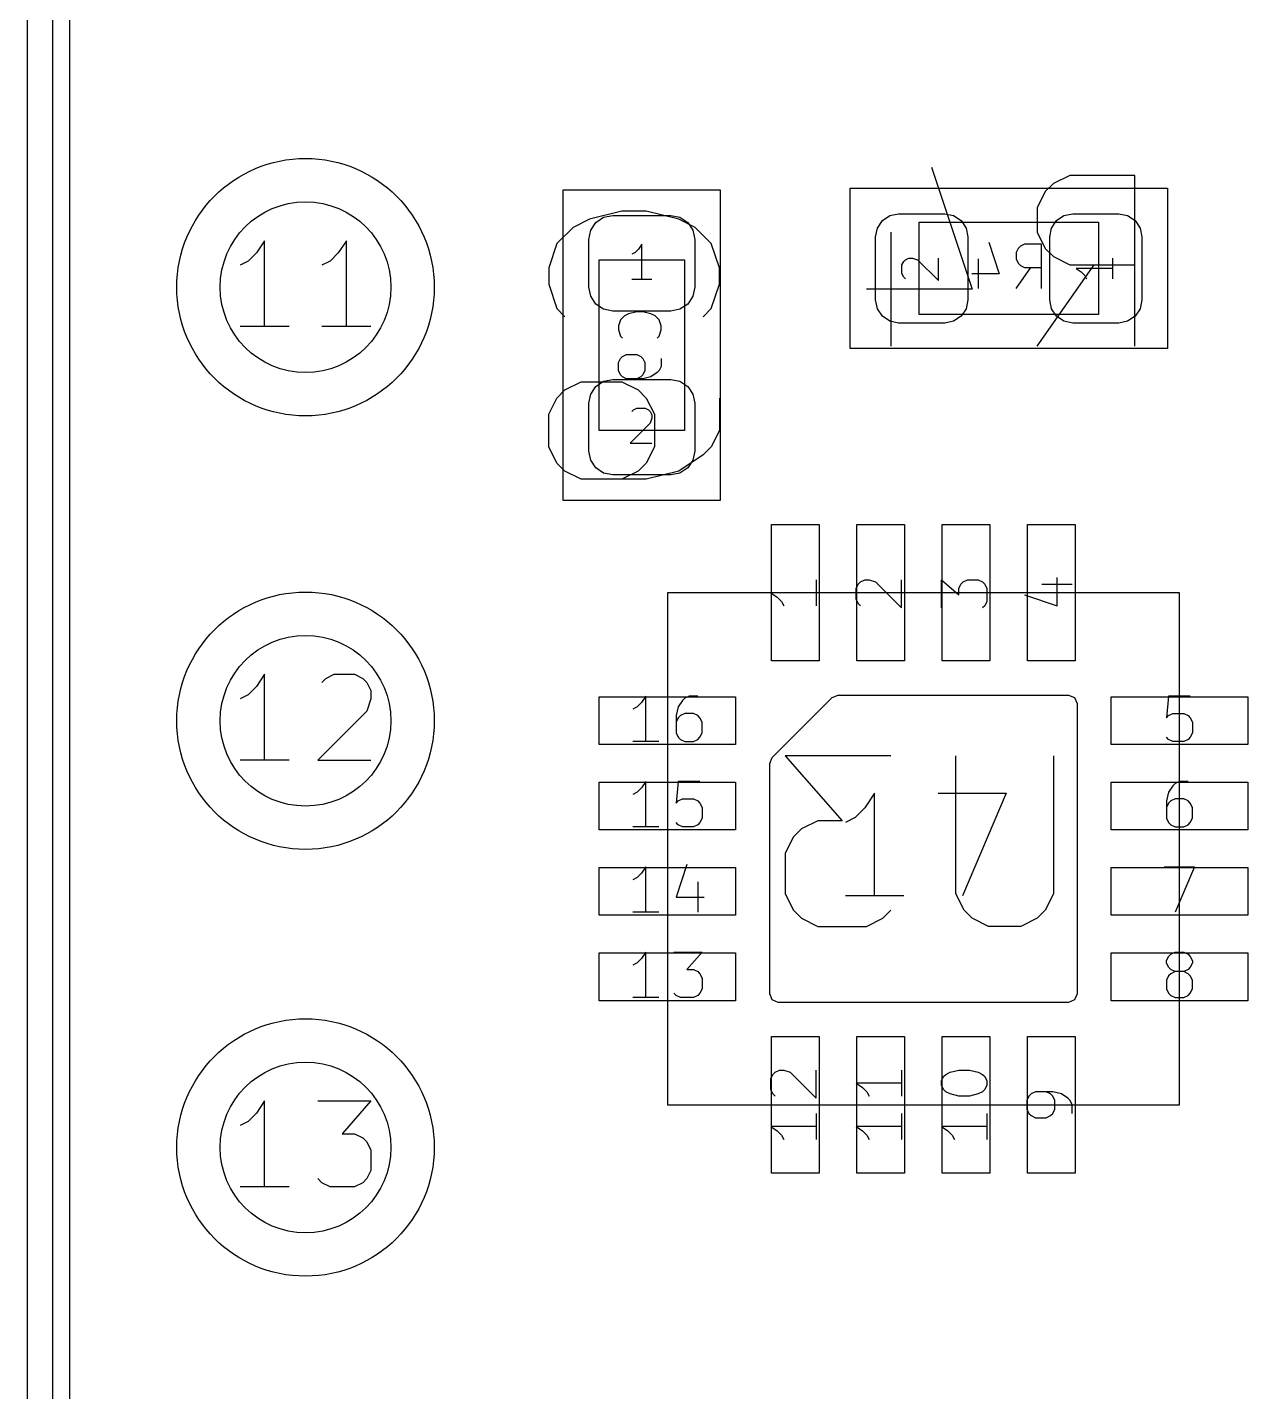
# Model space of a CAD drawing. Header units: millimetres. Extents: x 11.8 to 38.3, y -37 to -11.
# Drawn here: x 11.85 to 19, y -27.78 to -19.79 of the extents above; entities that cross this region are included whole.
import ezdxf

# ---------------------------------------------------------------- set-up
doc = ezdxf.new("R2010")
doc.units = ezdxf.units.MM
for name, color, linetype, true_color in [('B.Courtyard', 4, 'CONTINUOUS', 0x26e9ff), ('B.Fab', 155, 'CONTINUOUS', 0x585d84), ('Edge.Cuts', 254, 'CONTINUOUS', 0xd0d2cd), ('F.Courtyard', 6, 'CONTINUOUS', 0xff26e2), ('F.Fab', 9, 'CONTINUOUS', 0xafafaf)]:
    doc.layers.add(name, color=color, linetype=linetype, true_color=true_color)

msp = doc.modelspace()

# ---------------------------------------------------------------- linework, layer by layer
at = {"layer": 'B.Courtyard', "linetype": 'CONTINUOUS'}
for p, q in [((14.99, -20.74), (15.91, -20.74)), ((14.99, -22.56), (14.99, -20.74)), ((15.91, -20.74), (15.91, -22.56)), ((16.67, -20.73), (18.53, -20.73)), ((16.67, -21.67), (16.67, -20.73)), ((18.53, -20.73), (18.53, -21.67)), ((18.53, -21.67), (16.67, -21.67)), ((15.91, -22.56), (14.99, -22.56)), ((15.6, -23.1), (15.6, -26.1)), ((18.6, -23.1), (15.6, -23.1)), ((18.6, -26.1), (18.6, -23.1)), ((15.6, -26.1), (18.6, -26.1))]:
    msp.add_line(p, q, dxfattribs=at)
at = {"layer": 'B.Courtyard'}
for centre in [(13.48, -21.31), (13.48, -23.85), (13.48, -26.35)]:
    msp.add_circle(centre, 0.5, dxfattribs=at)
at = {"layer": 'B.Fab', "linetype": 'CONTINUOUS'}
for p, q in [((17.147618, -20.6072), (17.385713, -21.321485)), ((17.861904, -20.702438), (17.814285, -20.750057)), ((17.957142, -20.654819), (17.861904, -20.702438)), ((18.338094, -20.654819), (17.957142, -20.654819)), ((18.338094, -21.654819), (18.338094, -20.654819)), ((17.814285, -20.750057), (17.766666, -20.845295)), ((17.766666, -20.845295), (17.766666, -20.988152)), ((15.142914, -20.911905), (15.047676, -20.959524)), ((15.33339, -20.864286), (15.142914, -20.911905)), ((15.150657, -20.976424), (15.181005, -20.931005)), ((15.181005, -20.931005), (15.226424, -20.900657)), ((15.226424, -20.900657), (15.28, -20.89)), ((15.28, -20.89), (15.62, -20.89)), ((15.476247, -20.864286), (15.33339, -20.864286)), ((15.666723, -20.911905), (15.476247, -20.864286)), ((15.62, -20.89), (15.673576, -20.900657)), ((15.761961, -20.959524), (15.666723, -20.911905)), ((15.673576, -20.900657), (15.718995, -20.931005)), ((15.718995, -20.931005), (15.749343, -20.976424)), ((16.830276, -20.963338), (16.859541, -20.919541)), ((16.859541, -20.919541), (16.903338, -20.890276)), ((16.903338, -20.890276), (16.955, -20.88)), ((16.955, -20.88), (17.225, -20.88)), ((17.075, -20.93), (18.125, -20.93)), ((17.075, -21.47), (17.075, -20.93)), ((17.225, -20.88), (17.276662, -20.890276)), ((17.276662, -20.890276), (17.320459, -20.919541)), ((17.320459, -20.919541), (17.349724, -20.963338)), ((17.850276, -20.963338), (17.879541, -20.919541)), ((17.879541, -20.919541), (17.923338, -20.890276)), ((17.923338, -20.890276), (17.975, -20.88)), ((17.975, -20.88), (18.245, -20.88)), ((18.125, -20.93), (18.125, -21.47)), ((18.245, -20.88), (18.296662, -20.890276)), ((18.296662, -20.890276), (18.340459, -20.919541)), ((18.340459, -20.919541), (18.369724, -20.963338)), ((15.047676, -20.959524), (14.952438, -21.054762)), ((15.14, -21.03), (15.150657, -20.976424)), ((15.749343, -20.976424), (15.76, -21.03)), ((15.8572, -21.054762), (15.761961, -20.959524)), ((16.82, -21.015), (16.830276, -20.963338)), ((16.82, -21.385), (16.82, -21.015)), ((16.909523, -20.988152), (16.909523, -21.654819)), ((17.349724, -20.963338), (17.36, -21.015)), ((17.36, -21.015), (17.36, -21.385)), ((17.766666, -20.988152), (17.814285, -21.08339)), ((17.84, -21.015), (17.850276, -20.963338)), ((17.84, -21.385), (17.84, -21.015)), ((18.369724, -20.963338), (18.38, -21.015)), ((18.38, -21.015), (18.38, -21.385)), ((13.240634, -21.037698), (13.192761, -21.109507)), ((13.240634, -21.540364), (13.240634, -21.037698)), ((13.719364, -21.037698), (13.671491, -21.109507)), ((13.719364, -21.540364), (13.719364, -21.037698)), ((14.952438, -21.054762), (14.904819, -21.197619)), ((15.14, -21.31), (15.14, -21.03)), ((15.430317, -21.087569), (15.410635, -21.107252)), ((15.45, -21.058046), (15.430317, -21.087569)), ((15.45, -21.264712), (15.45, -21.058046)), ((15.76, -21.03), (15.76, -21.31)), ((15.904819, -21.197619), (15.8572, -21.054762)), ((17.48238, -21.04582), (17.544285, -21.231534)), ((17.655713, -21.082962), (17.643332, -21.107724)), ((17.668094, -21.070581), (17.655713, -21.082962)), ((17.692856, -21.0582), (17.668094, -21.070581)), ((17.791904, -21.0582), (17.692856, -21.0582)), ((17.791904, -21.3182), (17.791904, -21.0582)), ((17.814285, -21.08339), (17.861904, -21.131009)), ((13.144888, -21.15738), (13.097015, -21.181317)), ((13.192761, -21.109507), (13.144888, -21.15738)), ((13.623618, -21.15738), (13.575745, -21.181317)), ((13.671491, -21.109507), (13.623618, -21.15738)), ((15.2, -21.15), (15.7, -21.15)), ((15.2, -22.15), (15.2, -21.15)), ((15.410635, -21.107252), (15.390952, -21.117093)), ((15.7, -21.15), (15.7, -22.15)), ((16.974434, -21.179682), (16.984593, -21.159365)), ((16.974434, -21.230476), (16.974434, -21.179682)), ((16.984593, -21.159365), (16.994752, -21.149206)), ((16.994752, -21.149206), (17.015069, -21.139047)), ((17.015069, -21.139047), (17.035387, -21.139047)), ((17.035387, -21.139047), (17.065863, -21.149206)), ((17.065863, -21.149206), (17.187767, -21.27111)), ((17.187767, -21.27111), (17.187767, -21.139047)), ((17.420475, -21.144867), (17.420475, -21.3182)), ((17.643332, -21.107724), (17.643332, -21.144867)), ((17.643332, -21.144867), (17.655713, -21.169629)), ((17.655713, -21.169629), (17.668094, -21.18201)), ((17.668094, -21.18201), (17.692856, -21.194391)), ((17.766666, -21.654819), (18.099999, -21.178628)), ((17.861904, -21.131009), (17.957142, -21.178628)), ((17.957142, -21.178628), (18.338094, -21.178628)), ((18.207767, -21.139047), (18.207767, -21.260952)), ((14.904819, -21.197619), (14.904819, -21.292857)), ((15.904819, -21.292857), (15.904819, -21.197619)), ((16.984593, -21.250793), (16.974434, -21.230476)), ((16.994752, -21.260952), (16.984593, -21.250793)), ((17.544285, -21.231534), (17.383332, -21.231534)), ((17.643332, -21.3182), (17.729999, -21.194391)), ((17.692856, -21.194391), (17.791904, -21.194391)), ((18.207767, -21.199999), (17.994434, -21.199999)), ((17.994434, -21.199999), (18.02491, -21.220317)), ((18.02491, -21.220317), (18.045228, -21.240634)), ((18.045228, -21.240634), (18.055387, -21.260952)), ((14.904819, -21.292857), (14.952438, -21.435714)), ((15.150657, -21.363576), (15.14, -21.31)), ((15.509047, -21.264712), (15.390952, -21.264712)), ((15.76, -21.31), (15.749343, -21.363576)), ((15.8572, -21.435714), (15.904819, -21.292857)), ((17.385713, -21.321485), (16.766666, -21.321485)), ((15.181005, -21.408995), (15.150657, -21.363576)), ((15.226424, -21.439343), (15.181005, -21.408995)), ((15.718995, -21.408995), (15.673576, -21.439343)), ((15.749343, -21.363576), (15.718995, -21.408995)), ((16.830276, -21.436662), (16.82, -21.385)), ((17.36, -21.385), (17.349724, -21.436662)), ((17.850276, -21.436662), (17.84, -21.385)), ((18.38, -21.385), (18.369724, -21.436662)), ((14.952438, -21.435714), (15.000057, -21.483333)), ((15.28, -21.45), (15.226424, -21.439343)), ((15.62, -21.45), (15.28, -21.45)), ((15.325479, -21.501191), (15.313574, -21.536905)), ((15.349289, -21.477381), (15.325479, -21.501191)), ((15.373098, -21.465476), (15.349289, -21.477381)), ((15.420717, -21.453572), (15.373098, -21.465476)), ((15.456431, -21.453572), (15.420717, -21.453572)), ((15.50405, -21.465476), (15.456431, -21.453572)), ((15.52786, -21.477381), (15.50405, -21.465476)), ((15.55167, -21.501191), (15.52786, -21.477381)), ((15.563574, -21.536905), (15.55167, -21.501191)), ((15.673576, -21.439343), (15.62, -21.45)), ((15.80958, -21.483333), (15.8572, -21.435714)), ((16.859541, -21.480459), (16.830276, -21.436662)), ((16.903338, -21.509724), (16.859541, -21.480459)), ((18.125, -21.47), (17.075, -21.47)), ((17.320459, -21.480459), (17.276662, -21.509724)), ((17.349724, -21.436662), (17.320459, -21.480459)), ((17.879541, -21.480459), (17.850276, -21.436662)), ((17.923338, -21.509724), (17.879541, -21.480459)), ((18.340459, -21.480459), (18.296662, -21.509724)), ((18.369724, -21.436662), (18.340459, -21.480459)), ((13.384253, -21.540364), (13.097015, -21.540364)), ((13.862983, -21.540364), (13.575745, -21.540364)), ((15.313574, -21.536905), (15.313574, -21.560714)), ((15.313574, -21.560714), (15.325479, -21.596429)), ((15.55167, -21.596429), (15.563574, -21.560714)), ((15.563574, -21.560714), (15.563574, -21.536905)), ((16.955, -21.52), (16.903338, -21.509724)), ((17.225, -21.52), (16.955, -21.52)), ((17.276662, -21.509724), (17.225, -21.52)), ((17.975, -21.52), (17.923338, -21.509724)), ((18.245, -21.52), (17.975, -21.52)), ((18.296662, -21.509724), (18.245, -21.52)), ((15.325479, -21.596429), (15.337384, -21.608333)), ((15.539765, -21.608333), (15.55167, -21.596429)), ((15.313574, -21.751191), (15.325479, -21.727381)), ((15.325479, -21.727381), (15.337384, -21.715476)), ((15.337384, -21.715476), (15.361193, -21.703572)), ((15.361193, -21.703572), (15.420717, -21.703572)), ((15.420717, -21.703572), (15.444527, -21.715476)), ((15.444527, -21.715476), (15.456431, -21.727381)), ((15.456431, -21.727381), (15.468336, -21.751191)), ((15.563574, -21.727381), (15.563574, -21.775)), ((15.313574, -21.79881), (15.313574, -21.751191)), ((15.325479, -21.822619), (15.313574, -21.79881)), ((15.468336, -21.79881), (15.456431, -21.822619)), ((15.468336, -21.751191), (15.468336, -21.79881)), ((15.539765, -21.810714), (15.50405, -21.834524)), ((15.55167, -21.79881), (15.539765, -21.810714)), ((15.563574, -21.775), (15.55167, -21.79881)), ((15.000057, -21.911905), (15.095295, -21.864286)), ((15.095295, -21.864286), (15.33339, -21.864286)), ((15.150657, -21.936424), (15.181005, -21.891005)), ((15.181005, -21.891005), (15.226424, -21.860657)), ((15.226424, -21.860657), (15.28, -21.85)), ((15.28, -21.85), (15.62, -21.85)), ((15.337384, -21.834524), (15.325479, -21.822619)), ((15.33339, -21.864286), (15.428628, -21.911905)), ((15.361193, -21.846429), (15.337384, -21.834524)), ((15.456431, -21.846429), (15.361193, -21.846429)), ((15.444527, -21.834524), (15.420717, -21.846429)), ((15.456431, -21.822619), (15.444527, -21.834524)), ((15.50405, -21.834524), (15.456431, -21.846429)), ((15.62, -21.85), (15.673576, -21.860657)), ((15.673576, -21.860657), (15.718995, -21.891005)), ((15.718995, -21.891005), (15.749343, -21.936424)), ((14.904819, -22.054762), (14.952438, -21.959524)), ((14.952438, -21.959524), (15.000057, -21.911905)), ((15.14, -21.99), (15.150657, -21.936424)), ((15.428628, -21.911905), (15.476247, -21.959524)), ((15.476247, -21.959524), (15.523866, -22.054762)), ((15.749343, -21.936424), (15.76, -21.99)), ((15.904819, -21.959524), (15.904819, -22.15)), ((14.904819, -22.245238), (14.904819, -22.054762)), ((15.14, -22.27), (15.14, -21.99)), ((15.390952, -22.037728), (15.400794, -22.027887)), ((15.400794, -22.027887), (15.420476, -22.018046)), ((15.420476, -22.018046), (15.469682, -22.018046)), ((15.469682, -22.018046), (15.489365, -22.027887)), ((15.489365, -22.027887), (15.499206, -22.037728)), ((15.499206, -22.037728), (15.509047, -22.057411)), ((15.509047, -22.057411), (15.509047, -22.077093)), ((15.523866, -22.054762), (15.523866, -22.245238)), ((15.76, -21.99), (15.76, -22.27)), ((15.499206, -22.106617), (15.381111, -22.224712)), ((15.509047, -22.077093), (15.499206, -22.106617)), ((15.7, -22.15), (15.2, -22.15)), ((15.904819, -22.15), (15.8572, -22.245238)), ((14.952438, -22.340476), (14.904819, -22.245238)), ((15.150657, -22.323576), (15.14, -22.27)), ((15.381111, -22.224712), (15.509047, -22.224712)), ((15.523866, -22.245238), (15.476247, -22.340476)), ((15.80958, -22.292857), (15.666723, -22.388095)), ((15.76, -22.27), (15.749343, -22.323576)), ((15.8572, -22.245238), (15.80958, -22.292857)), ((15.000057, -22.388095), (14.952438, -22.340476)), ((15.181005, -22.368995), (15.150657, -22.323576)), ((15.226424, -22.399343), (15.181005, -22.368995)), ((15.476247, -22.340476), (15.428628, -22.388095)), ((15.718995, -22.368995), (15.673576, -22.399343)), ((15.749343, -22.323576), (15.718995, -22.368995)), ((15.095295, -22.435714), (15.000057, -22.388095)), ((15.476247, -22.435714), (15.095295, -22.435714)), ((15.28, -22.41), (15.226424, -22.399343)), ((15.62, -22.41), (15.28, -22.41)), ((15.428628, -22.388095), (15.33339, -22.435714)), ((15.666723, -22.388095), (15.476247, -22.435714)), ((15.673576, -22.399343), (15.62, -22.41)), ((16.21, -22.7), (16.49, -22.7)), ((16.21, -23.5), (16.21, -22.7)), ((16.49, -22.7), (16.49, -23.5)), ((16.71, -22.7), (16.99, -22.7)), ((16.71, -23.5), (16.71, -22.7)), ((16.99, -22.7), (16.99, -23.5)), ((17.21, -22.7), (17.49, -22.7)), ((17.21, -23.5), (17.21, -22.7)), ((17.49, -22.7), (17.49, -23.5)), ((17.71, -22.7), (17.99, -22.7)), ((17.71, -23.5), (17.71, -22.7)), ((17.99, -22.7), (17.99, -23.5)), ((17.88332, -23.17619), (17.88332, -23.011111)), ((16.472209, -23.1), (16.205543, -23.1)), ((16.205543, -23.1), (16.243638, -23.125396)), ((16.472209, -23.023809), (16.472209, -23.17619)), ((16.705543, -23.074603), (16.718241, -23.049206)), ((16.705543, -23.138095), (16.705543, -23.074603)), ((16.718241, -23.049206), (16.73094, -23.036508)), ((16.73094, -23.036508), (16.756336, -23.023809)), ((16.756336, -23.023809), (16.781733, -23.023809)), ((16.781733, -23.023809), (16.819828, -23.036508)), ((16.819828, -23.036508), (16.972209, -23.188888)), ((16.972209, -23.188888), (16.972209, -23.023809)), ((17.205543, -23.188888), (17.205543, -23.023809)), ((17.205543, -23.023809), (17.30713, -23.112698)), ((17.30713, -23.074603), (17.319828, -23.049206)), ((17.30713, -23.112698), (17.30713, -23.074603)), ((17.319828, -23.049206), (17.332527, -23.036508)), ((17.332527, -23.036508), (17.357923, -23.023809)), ((17.357923, -23.023809), (17.421415, -23.023809)), ((17.421415, -23.023809), (17.446812, -23.036508)), ((17.446812, -23.036508), (17.459511, -23.049206)), ((17.459511, -23.049206), (17.472209, -23.074603)), ((17.472209, -23.074603), (17.472209, -23.150793)), ((17.794432, -23.049206), (17.972209, -23.049206)), ((16.243638, -23.125396), (16.269035, -23.150793)), ((16.269035, -23.150793), (16.281733, -23.17619)), ((16.718241, -23.163492), (16.705543, -23.138095)), ((16.73094, -23.17619), (16.718241, -23.163492)), ((17.459511, -23.17619), (17.446812, -23.188888)), ((17.472209, -23.150793), (17.459511, -23.17619)), ((17.692845, -23.112698), (17.88332, -23.17619)), ((16.49, -23.5), (16.21, -23.5)), ((16.99, -23.5), (16.71, -23.5)), ((17.49, -23.5), (17.21, -23.5)), ((17.99, -23.5), (17.71, -23.5)), ((13.240634, -23.577698), (13.192761, -23.649507)), ((13.240634, -24.080364), (13.240634, -23.577698)), ((13.599682, -23.601634), (13.647555, -23.577698)), ((13.647555, -23.577698), (13.767237, -23.577698)), ((13.767237, -23.577698), (13.81511, -23.601634)), ((13.192761, -23.649507), (13.144888, -23.69738)), ((13.575745, -23.625571), (13.599682, -23.601634)), ((13.81511, -23.601634), (13.839047, -23.625571)), ((13.839047, -23.625571), (13.862983, -23.673444)), ((13.144888, -23.69738), (13.097015, -23.721317)), ((13.862983, -23.721317), (13.839047, -23.793126)), ((13.862983, -23.673444), (13.862983, -23.721317)), ((15.2, -23.71), (16, -23.71)), ((15.2, -23.99), (15.2, -23.71)), ((15.473015, -23.705543), (15.447619, -23.743638)), ((15.473015, -23.972209), (15.473015, -23.705543)), ((15.688888, -23.73094), (15.663491, -23.769035)), ((15.701587, -23.718241), (15.688888, -23.73094)), ((15.726983, -23.705543), (15.701587, -23.718241)), ((15.777777, -23.705543), (15.726983, -23.705543)), ((16, -23.71), (16, -23.99)), ((16.214634, -24.064646), (16.564646, -23.714634)), ((16.564646, -23.714634), (16.600001, -23.699989)), ((16.600001, -23.699989), (17.950011, -23.699989)), ((17.950011, -23.699989), (17.985366, -23.714634)), ((17.985366, -23.714634), (18.000011, -23.749989)), ((18.2, -23.71), (19, -23.71)), ((18.2, -23.99), (18.2, -23.71)), ((18.536507, -23.705543), (18.523809, -23.832527)), ((18.663491, -23.705543), (18.536507, -23.705543)), ((19, -23.71), (19, -23.99)), ((13.839047, -23.793126), (13.551809, -24.080364)), ((15.422222, -23.769035), (15.396825, -23.781733)), ((15.447619, -23.743638), (15.422222, -23.769035)), ((15.663491, -23.769035), (15.650793, -23.819828)), ((15.650793, -23.819828), (15.650793, -23.921415)), ((15.67619, -23.819828), (15.663491, -23.832527)), ((15.701587, -23.80713), (15.67619, -23.819828)), ((15.75238, -23.80713), (15.701587, -23.80713)), ((15.777777, -23.819828), (15.75238, -23.80713)), ((15.790475, -23.832527), (15.777777, -23.819828)), ((18.000011, -23.749989), (18.000011, -25.450011)), ((18.523809, -23.832527), (18.536507, -23.819828)), ((18.536507, -23.819828), (18.561904, -23.80713)), ((18.561904, -23.80713), (18.625396, -23.80713)), ((18.625396, -23.80713), (18.650793, -23.819828)), ((18.650793, -23.819828), (18.663491, -23.832527)), ((15.663491, -23.832527), (15.650793, -23.857923)), ((15.803174, -23.857923), (15.790475, -23.832527)), ((15.803174, -23.921415), (15.803174, -23.857923)), ((18.663491, -23.832527), (18.67619, -23.857923)), ((18.67619, -23.857923), (18.67619, -23.921415)), ((15.549206, -23.972209), (15.396825, -23.972209)), ((15.650793, -23.921415), (15.663491, -23.946812)), ((15.663491, -23.946812), (15.67619, -23.959511)), ((15.67619, -23.959511), (15.701587, -23.972209)), ((15.701587, -23.972209), (15.75238, -23.972209)), ((15.75238, -23.972209), (15.777777, -23.959511)), ((15.777777, -23.959511), (15.790475, -23.946812)), ((15.790475, -23.946812), (15.803174, -23.921415)), ((18.536507, -23.959511), (18.523809, -23.946812)), ((18.561904, -23.972209), (18.536507, -23.959511)), ((18.625396, -23.972209), (18.561904, -23.972209)), ((18.650793, -23.959511), (18.625396, -23.972209)), ((18.663491, -23.946812), (18.650793, -23.959511)), ((18.67619, -23.921415), (18.663491, -23.946812)), ((16, -23.99), (15.2, -23.99)), ((16.909523, -24.054819), (16.290476, -24.054819)), ((16.290476, -24.054819), (16.623809, -24.435771)), ((17.290476, -24.864342), (17.290476, -24.054819)), ((17.861904, -24.054819), (17.861904, -24.864342)), ((19, -23.99), (18.2, -23.99)), ((13.384253, -24.080364), (13.097015, -24.080364)), ((13.551809, -24.080364), (13.862983, -24.080364)), ((16.199989, -24.100001), (16.214634, -24.064646)), ((16.199989, -25.450011), (16.199989, -24.100001)), ((15.2, -24.21), (16, -24.21)), ((15.2, -24.49), (15.2, -24.21)), ((15.473015, -24.205543), (15.447619, -24.243638)), ((15.473015, -24.472209), (15.473015, -24.205543)), ((15.663491, -24.205543), (15.650793, -24.332527)), ((15.790475, -24.205543), (15.663491, -24.205543)), ((16, -24.21), (16, -24.49)), ((18.2, -24.21), (19, -24.21)), ((18.2, -24.49), (18.2, -24.21)), ((18.574603, -24.218241), (18.561904, -24.23094)), ((18.599999, -24.205543), (18.574603, -24.218241)), ((18.650793, -24.205543), (18.599999, -24.205543)), ((19, -24.21), (19, -24.49)), ((15.422222, -24.269035), (15.396825, -24.281733)), ((15.447619, -24.243638), (15.422222, -24.269035)), ((16.814282, -24.274966), (16.757139, -24.360682)), ((16.814282, -24.874973), (16.814282, -24.274966)), ((17.185715, -24.274966), (17.585719, -24.274966)), ((17.585719, -24.274966), (17.328574, -24.874973)), ((18.536507, -24.269035), (18.523809, -24.319828)), ((18.561904, -24.23094), (18.536507, -24.269035)), ((15.650793, -24.332527), (15.663491, -24.319828)), ((15.663491, -24.319828), (15.688888, -24.30713)), ((15.688888, -24.30713), (15.75238, -24.30713)), ((15.75238, -24.30713), (15.777777, -24.319828)), ((15.777777, -24.319828), (15.790475, -24.332527)), ((15.790475, -24.332527), (15.803174, -24.357923)), ((15.803174, -24.357923), (15.803174, -24.421415)), ((16.757139, -24.360682), (16.699995, -24.417825)), ((18.523809, -24.319828), (18.523809, -24.421415)), ((18.536507, -24.332527), (18.523809, -24.357923)), ((18.549206, -24.319828), (18.536507, -24.332527)), ((18.574603, -24.30713), (18.549206, -24.319828)), ((18.625396, -24.30713), (18.574603, -24.30713)), ((18.650793, -24.319828), (18.625396, -24.30713)), ((18.663491, -24.332527), (18.650793, -24.319828)), ((18.67619, -24.357923), (18.663491, -24.332527)), ((18.67619, -24.421415), (18.67619, -24.357923)), ((15.663491, -24.459511), (15.650793, -24.446812)), ((15.688888, -24.472209), (15.663491, -24.459511)), ((15.777777, -24.459511), (15.75238, -24.472209)), ((15.790475, -24.446812), (15.777777, -24.459511)), ((15.803174, -24.421415), (15.790475, -24.446812)), ((16.480952, -24.435771), (16.385714, -24.48339)), ((16.623809, -24.435771), (16.480952, -24.435771)), ((16.699995, -24.417825), (16.642852, -24.446397)), ((18.523809, -24.421415), (18.536507, -24.446812)), ((18.536507, -24.446812), (18.549206, -24.459511)), ((18.549206, -24.459511), (18.574603, -24.472209)), ((18.625396, -24.472209), (18.650793, -24.459511)), ((18.650793, -24.459511), (18.663491, -24.446812)), ((18.663491, -24.446812), (18.67619, -24.421415)), ((16, -24.49), (15.2, -24.49)), ((15.549206, -24.472209), (15.396825, -24.472209)), ((15.75238, -24.472209), (15.688888, -24.472209)), ((16.338095, -24.531009), (16.290476, -24.626247)), ((16.385714, -24.48339), (16.338095, -24.531009)), ((19, -24.49), (18.2, -24.49)), ((18.574603, -24.472209), (18.625396, -24.472209)), ((15.714285, -24.692845), (15.650793, -24.88332)), ((16.290476, -24.626247), (16.290476, -24.864342)), ((15.2, -24.71), (16, -24.71)), ((15.2, -24.99), (15.2, -24.71)), ((15.422222, -24.769035), (15.396825, -24.781733)), ((15.447619, -24.743638), (15.422222, -24.769035)), ((15.473015, -24.705543), (15.447619, -24.743638)), ((15.473015, -24.972209), (15.473015, -24.705543)), ((16, -24.71), (16, -24.99)), ((18.2, -24.71), (19, -24.71)), ((18.2, -24.99), (18.2, -24.71)), ((18.511111, -24.705543), (18.688888, -24.705543)), ((18.688888, -24.705543), (18.574603, -24.972209)), ((19, -24.71), (19, -24.99)), ((15.777777, -24.794432), (15.777777, -24.972209)), ((15.650793, -24.88332), (15.815872, -24.88332)), ((16.290476, -24.864342), (16.338095, -24.95958)), ((16.985713, -24.874973), (16.642852, -24.874973)), ((17.338095, -24.95958), (17.290476, -24.864342)), ((17.861904, -24.864342), (17.814285, -24.95958)), ((16, -24.99), (15.2, -24.99)), ((15.549206, -24.972209), (15.396825, -24.972209)), ((16.338095, -24.95958), (16.385714, -25.0072)), ((16.385714, -25.0072), (16.480952, -25.054819)), ((16.766666, -25.054819), (16.861904, -25.0072)), ((16.861904, -25.0072), (16.909523, -24.95958)), ((17.385714, -25.0072), (17.338095, -24.95958)), ((17.480952, -25.054819), (17.385714, -25.0072)), ((17.766666, -25.0072), (17.671428, -25.054819)), ((17.814285, -24.95958), (17.766666, -25.0072)), ((19, -24.99), (18.2, -24.99)), ((16.480952, -25.054819), (16.766666, -25.054819)), ((17.671428, -25.054819), (17.480952, -25.054819)), ((15.2, -25.21), (16, -25.21)), ((15.2, -25.49), (15.2, -25.21)), ((15.447619, -25.243638), (15.422222, -25.269035)), ((15.473015, -25.205543), (15.447619, -25.243638)), ((15.473015, -25.472209), (15.473015, -25.205543)), ((15.638095, -25.205543), (15.803174, -25.205543)), ((15.803174, -25.205543), (15.714285, -25.30713)), ((16, -25.21), (16, -25.49)), ((18.2, -25.21), (19, -25.21)), ((18.2, -25.49), (18.2, -25.21)), ((18.523809, -25.256336), (18.536507, -25.23094)), ((18.523809, -25.269035), (18.523809, -25.256336)), ((18.536507, -25.23094), (18.549206, -25.218241)), ((18.549206, -25.218241), (18.574603, -25.205543)), ((18.574603, -25.205543), (18.625396, -25.205543)), ((18.625396, -25.205543), (18.650793, -25.218241)), ((18.650793, -25.218241), (18.663491, -25.23094)), ((18.663491, -25.23094), (18.67619, -25.256336)), ((18.67619, -25.256336), (18.67619, -25.269035)), ((19, -25.21), (19, -25.49)), ((15.422222, -25.269035), (15.396825, -25.281733)), ((15.714285, -25.30713), (15.75238, -25.30713)), ((15.75238, -25.30713), (15.777777, -25.319828)), ((15.777777, -25.319828), (15.790475, -25.332527)), ((15.790475, -25.332527), (15.803174, -25.357923)), ((18.536507, -25.294432), (18.523809, -25.269035)), ((18.549206, -25.30713), (18.536507, -25.294432)), ((18.549206, -25.332527), (18.536507, -25.345225)), ((18.574603, -25.319828), (18.549206, -25.30713)), ((18.574603, -25.319828), (18.549206, -25.332527)), ((18.625396, -25.319828), (18.574603, -25.319828)), ((18.650793, -25.30713), (18.625396, -25.319828)), ((18.650793, -25.332527), (18.625396, -25.319828)), ((18.663491, -25.294432), (18.650793, -25.30713)), ((18.663491, -25.345225), (18.650793, -25.332527)), ((18.67619, -25.269035), (18.663491, -25.294432)), ((15.803174, -25.357923), (15.803174, -25.421415)), ((18.536507, -25.345225), (18.523809, -25.370622)), ((18.523809, -25.370622), (18.523809, -25.421415)), ((18.67619, -25.370622), (18.663491, -25.345225)), ((18.67619, -25.421415), (18.67619, -25.370622)), ((16, -25.49), (15.2, -25.49)), ((15.549206, -25.472209), (15.396825, -25.472209)), ((15.650793, -25.459511), (15.638095, -25.446812)), ((15.67619, -25.472209), (15.650793, -25.459511)), ((15.75238, -25.472209), (15.67619, -25.472209)), ((15.777777, -25.459511), (15.75238, -25.472209)), ((15.790475, -25.446812), (15.777777, -25.459511)), ((15.803174, -25.421415), (15.790475, -25.446812)), ((16.214634, -25.485366), (16.199989, -25.450011)), ((16.249989, -25.500011), (16.214634, -25.485366)), ((17.985366, -25.485366), (17.950011, -25.500011)), ((18.000011, -25.450011), (17.985366, -25.485366)), ((19, -25.49), (18.2, -25.49)), ((18.523809, -25.421415), (18.536507, -25.446812)), ((18.536507, -25.446812), (18.549206, -25.459511)), ((18.549206, -25.459511), (18.574603, -25.472209)), ((18.574603, -25.472209), (18.625396, -25.472209)), ((18.625396, -25.472209), (18.650793, -25.459511)), ((18.650793, -25.459511), (18.663491, -25.446812)), ((18.663491, -25.446812), (18.67619, -25.421415)), ((17.950011, -25.500011), (16.249989, -25.500011)), ((16.21, -25.7), (16.49, -25.7)), ((16.21, -26.5), (16.21, -25.7)), ((16.49, -25.7), (16.49, -26.5)), ((16.71, -25.7), (16.99, -25.7)), ((16.71, -26.5), (16.71, -25.7)), ((16.99, -25.7), (16.99, -26.5)), ((17.21, -25.7), (17.49, -25.7)), ((17.21, -26.5), (17.21, -25.7)), ((17.49, -25.7), (17.49, -26.5)), ((17.71, -25.7), (17.99, -25.7)), ((17.71, -26.5), (17.71, -25.7)), ((17.99, -25.7), (17.99, -26.5)), ((16.23094, -25.909524), (16.256336, -25.896825)), ((16.256336, -25.896825), (16.281733, -25.896825)), ((16.281733, -25.896825), (16.319828, -25.909524)), ((16.472209, -26.061904), (16.472209, -25.896825)), ((16.972209, -25.896825), (16.972209, -26.049206)), ((17.256336, -25.909524), (17.30713, -25.896825)), ((17.30713, -25.896825), (17.370622, -25.896825)), ((17.370622, -25.896825), (17.421415, -25.909524)), ((16.205543, -25.947619), (16.218241, -25.922222)), ((16.205543, -26.011111), (16.205543, -25.947619)), ((16.218241, -25.922222), (16.23094, -25.909524)), ((16.319828, -25.909524), (16.472209, -26.061904)), ((16.972209, -25.973016), (16.705543, -25.973016)), ((16.705543, -25.973016), (16.743638, -25.998412)), ((17.205543, -25.960317), (17.218241, -25.934921)), ((17.205543, -25.985714), (17.205543, -25.960317)), ((17.218241, -25.934921), (17.23094, -25.922222)), ((17.23094, -25.922222), (17.256336, -25.909524)), ((17.421415, -25.909524), (17.446812, -25.922222)), ((17.446812, -25.922222), (17.459511, -25.934921)), ((17.459511, -25.934921), (17.472209, -25.960317)), ((17.472209, -25.960317), (17.472209, -25.985714)), ((16.218241, -26.036508), (16.205543, -26.011111)), ((16.23094, -26.049206), (16.218241, -26.036508)), ((16.743638, -25.998412), (16.769035, -26.023809)), ((16.769035, -26.023809), (16.781733, -26.049206)), ((17.218241, -26.011111), (17.205543, -25.985714)), ((17.23094, -26.023809), (17.218241, -26.011111)), ((17.256336, -26.036508), (17.23094, -26.023809)), ((17.30713, -26.049206), (17.256336, -26.036508)), ((17.370622, -26.049206), (17.30713, -26.049206)), ((17.421415, -26.036508), (17.370622, -26.049206)), ((17.446812, -26.023809), (17.421415, -26.036508)), ((17.459511, -26.011111), (17.446812, -26.023809)), ((17.472209, -25.985714), (17.459511, -26.011111)), ((17.718241, -26.049206), (17.705543, -26.074603)), ((17.73094, -26.036508), (17.718241, -26.049206)), ((17.756336, -26.023809), (17.73094, -26.036508)), ((17.857923, -26.023809), (17.756336, -26.023809)), ((17.845225, -26.036508), (17.819828, -26.023809)), ((17.857923, -26.049206), (17.845225, -26.036508)), ((17.908717, -26.036508), (17.857923, -26.023809)), ((17.870622, -26.074603), (17.857923, -26.049206)), ((17.946812, -26.061905), (17.908717, -26.036508)), ((13.240634, -26.077698), (13.192761, -26.149507)), ((13.240634, -26.580364), (13.240634, -26.077698)), ((13.551809, -26.077698), (13.862983, -26.077698)), ((13.862983, -26.077698), (13.695428, -26.26919)), ((17.705543, -26.074603), (17.705543, -26.125396)), ((17.705543, -26.125396), (17.718241, -26.150793)), ((17.857923, -26.150793), (17.870622, -26.125396)), ((17.870622, -26.125396), (17.870622, -26.074603)), ((17.959511, -26.074603), (17.946812, -26.061905)), ((17.972209, -26.1), (17.959511, -26.074603)), ((17.972209, -26.150793), (17.972209, -26.1)), ((13.144888, -26.19738), (13.097015, -26.221317)), ((13.192761, -26.149507), (13.144888, -26.19738)), ((16.472209, -26.150793), (16.472209, -26.303174)), ((16.972209, -26.150793), (16.972209, -26.303174)), ((17.472209, -26.150793), (17.472209, -26.303174)), ((17.718241, -26.150793), (17.73094, -26.163492)), ((17.73094, -26.163492), (17.756336, -26.17619)), ((17.756336, -26.17619), (17.819828, -26.17619)), ((17.819828, -26.17619), (17.845225, -26.163492)), ((17.845225, -26.163492), (17.857923, -26.150793)), ((13.695428, -26.26919), (13.767237, -26.26919)), ((13.767237, -26.26919), (13.81511, -26.293126)), ((13.81511, -26.293126), (13.839047, -26.317063)), ((16.472209, -26.226984), (16.205543, -26.226984)), ((16.205543, -26.226984), (16.243638, -26.25238)), ((16.243638, -26.25238), (16.269035, -26.277777)), ((16.269035, -26.277777), (16.281733, -26.303174)), ((16.972209, -26.226984), (16.705543, -26.226984)), ((16.705543, -26.226984), (16.743638, -26.25238)), ((16.743638, -26.25238), (16.769035, -26.277777)), ((16.769035, -26.277777), (16.781733, -26.303174)), ((17.472209, -26.226984), (17.205543, -26.226984)), ((17.205543, -26.226984), (17.243638, -26.25238)), ((17.243638, -26.25238), (17.269035, -26.277777)), ((17.269035, -26.277777), (17.281733, -26.303174)), ((13.839047, -26.317063), (13.862983, -26.364936)), ((13.862983, -26.364936), (13.862983, -26.484618)), ((13.575745, -26.556428), (13.551809, -26.532491)), ((13.839047, -26.532491), (13.81511, -26.556428)), ((13.862983, -26.484618), (13.839047, -26.532491)), ((16.49, -26.5), (16.21, -26.5)), ((16.99, -26.5), (16.71, -26.5)), ((17.49, -26.5), (17.21, -26.5)), ((17.99, -26.5), (17.71, -26.5)), ((13.384253, -26.580364), (13.097015, -26.580364)), ((13.623618, -26.580364), (13.575745, -26.556428)), ((13.767237, -26.580364), (13.623618, -26.580364)), ((13.81511, -26.556428), (13.767237, -26.580364))]:
    msp.add_line(p, q, dxfattribs=at)
at = {"layer": 'B.Fab'}
for centre, radius in [((13.48, -21.31), 0.754), ((13.48, -21.31), 0.5), ((13.48, -23.85), 0.754), ((13.48, -23.85), 0.5), ((13.48, -26.35), 0.754), ((13.48, -26.35), 0.5)]:
    msp.add_circle(centre, radius, dxfattribs=at)
at = {"layer": 'Edge.Cuts', "linetype": 'CONTINUOUS'}
msp.add_line((12, -34.7), (12, -13), dxfattribs=at)
at = {"layer": 'Edge.Cuts'}
for centre in [(13.48, -21.31), (13.48, -23.85), (13.48, -26.35)]:
    msp.add_circle(centre, 0.5, dxfattribs=at)
at = {"layer": 'F.Courtyard', "linetype": 'CONTINUOUS'}
msp.add_line((11.85, -11.85), (11.85, -37.05), dxfattribs=at)
at = {"layer": 'F.Courtyard'}
for centre in [(13.48, -21.31), (13.48, -23.85), (13.48, -26.35)]:
    msp.add_circle(centre, 0.5, dxfattribs=at)
at = {"layer": 'F.Fab', "linetype": 'CONTINUOUS'}
for p, q in [((12.1, -34.6), (12.1, -13.1)), ((13.240634, -21.037698), (13.192761, -21.109507)), ((13.240634, -21.540364), (13.240634, -21.037698)), ((13.719364, -21.037698), (13.671491, -21.109507)), ((13.719364, -21.540364), (13.719364, -21.037698)), ((13.144888, -21.15738), (13.097015, -21.181317)), ((13.192761, -21.109507), (13.144888, -21.15738)), ((13.623618, -21.15738), (13.575745, -21.181317)), ((13.671491, -21.109507), (13.623618, -21.15738)), ((13.384253, -21.540364), (13.097015, -21.540364)), ((13.862983, -21.540364), (13.575745, -21.540364)), ((13.240634, -23.577698), (13.192761, -23.649507)), ((13.240634, -24.080364), (13.240634, -23.577698)), ((13.599682, -23.601634), (13.647555, -23.577698)), ((13.647555, -23.577698), (13.767237, -23.577698)), ((13.767237, -23.577698), (13.81511, -23.601634)), ((13.192761, -23.649507), (13.144888, -23.69738)), ((13.575745, -23.625571), (13.599682, -23.601634)), ((13.81511, -23.601634), (13.839047, -23.625571)), ((13.839047, -23.625571), (13.862983, -23.673444)), ((13.144888, -23.69738), (13.097015, -23.721317)), ((13.862983, -23.721317), (13.839047, -23.793126)), ((13.862983, -23.673444), (13.862983, -23.721317)), ((13.839047, -23.793126), (13.551809, -24.080364)), ((13.384253, -24.080364), (13.097015, -24.080364)), ((13.551809, -24.080364), (13.862983, -24.080364)), ((13.240634, -26.077698), (13.192761, -26.149507)), ((13.240634, -26.580364), (13.240634, -26.077698)), ((13.551809, -26.077698), (13.862983, -26.077698)), ((13.862983, -26.077698), (13.695428, -26.26919)), ((13.144888, -26.19738), (13.097015, -26.221317)), ((13.192761, -26.149507), (13.144888, -26.19738)), ((13.695428, -26.26919), (13.767237, -26.26919)), ((13.767237, -26.26919), (13.81511, -26.293126)), ((13.81511, -26.293126), (13.839047, -26.317063)), ((13.839047, -26.317063), (13.862983, -26.364936)), ((13.862983, -26.364936), (13.862983, -26.484618)), ((13.575745, -26.556428), (13.551809, -26.532491)), ((13.839047, -26.532491), (13.81511, -26.556428)), ((13.862983, -26.484618), (13.839047, -26.532491)), ((13.384253, -26.580364), (13.097015, -26.580364)), ((13.623618, -26.580364), (13.575745, -26.556428)), ((13.767237, -26.580364), (13.623618, -26.580364)), ((13.81511, -26.556428), (13.767237, -26.580364))]:
    msp.add_line(p, q, dxfattribs=at)
at = {"layer": 'F.Fab'}
for centre, radius in [((13.48, -21.31), 0.754), ((13.48, -21.31), 0.5), ((13.48, -23.85), 0.754), ((13.48, -23.85), 0.5), ((13.48, -26.35), 0.754), ((13.48, -26.35), 0.5)]:
    msp.add_circle(centre, radius, dxfattribs=at)

doc.saveas('drawing.dxf')
